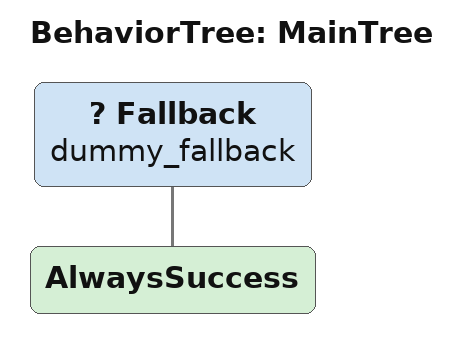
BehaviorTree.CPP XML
<root main_tree_to_execute="MainTree">
  <BehaviorTree ID="MainTree">
    <Fallback name="dummy_fallback">
      <AlwaysSuccess/>
    </Fallback>
  </BehaviorTree>
</root>
